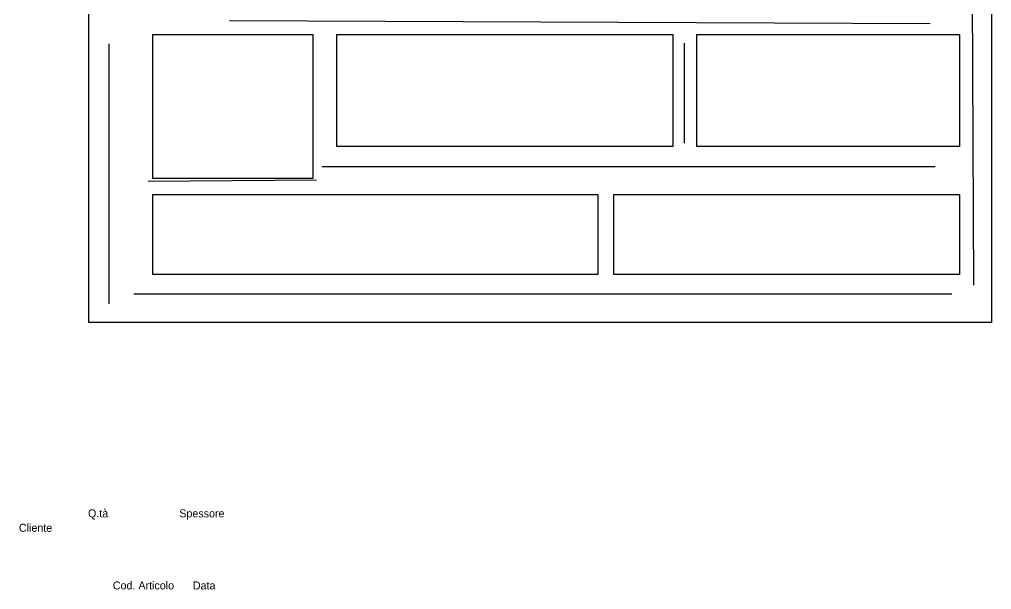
# Model space of a CAD drawing. Extents: x -168 to 1500, y -200 to 419.
# Drawn here: x 1195.9 to 1499.5, y -79.3 to 98.8 of the extents above; entities that cross this region are included whole.
import ezdxf

# ---------------------------------------------------------------- set-up
doc = ezdxf.new("R2010")
doc.units = 0
doc.layers.get('0').update_dxf_attribs({"linetype": 'CONTINUOUS'})

msp = doc.modelspace()

# ---------------------------------------------------------------- linework, layer by layer
at = {"color": 3, "linetype": 'CONTINUOUS'}
for p, q in [((1217.54, 4.1), (1217.54, 418.89)), ((1499.54, 418.89), (1499.54, 4.1)), ((1237.54, 49.1), (1237.54, 94.1)), ((1237.54, 94.1), (1287.54, 94.1)), ((1287.54, 94.1), (1287.54, 49.1)), ((1295.04, 59.1), (1295.04, 94.1)), ((1295.04, 94.1), (1400.04, 94.1)), ((1400.04, 94.1), (1400.04, 59.1)), ((1407.54, 59.1), (1407.54, 94.1)), ((1407.54, 94.1), (1489.54, 94.1)), ((1489.54, 94.1), (1489.54, 59.1)), ((1400.04, 59.1), (1295.04, 59.1)), ((1489.54, 59.1), (1407.54, 59.1)), ((1287.54, 49.1), (1237.54, 49.1)), ((1237.54, 19.1), (1237.54, 44.1)), ((1237.54, 44.1), (1376.54, 44.1)), ((1376.54, 44.1), (1376.54, 19.1)), ((1381.54, 19.1), (1381.54, 44.1)), ((1381.54, 44.1), (1489.54, 44.1)), ((1489.54, 44.1), (1489.54, 19.1)), ((1376.54, 19.1), (1237.54, 19.1)), ((1489.54, 19.1), (1381.54, 19.1)), ((1499.54, 4.1), (1217.54, 4.1))]:
    msp.add_line(p, q, dxfattribs=at)
at = {"color": 1, "linetype": 'CONTINUOUS'}
for p, q in [((1492.18, 414.12), (1493.9, 15.73)), ((1261.48, 98.41), (1480.4, 97.47)), ((1223.83, 91.09), (1223.83, 9.97)), ((1403.49, 91.37), (1403.49, 60.16)), ((1290.46, 52.78), (1481.91, 52.78)), ((1236.13, 48.22), (1288.69, 48.69)), ((1231.68, 13.11), (1487.1, 13.11))]:
    msp.add_line(p, q, dxfattribs=at)

# ---------------------------------------------------------------- texts
for s, p in [('Q.tà', (1217.34, -56.75)), ('Spessore', (1245.84, -56.75)), ('Cliente', (1195.75, -61.25)), ('Cod. Articolo', (1225.08, -79.25)), ('Data', (1250.08, -79.25))]:
    msp.add_text(s, height=2.5).set_placement(p)

doc.saveas('drawing.dxf')
